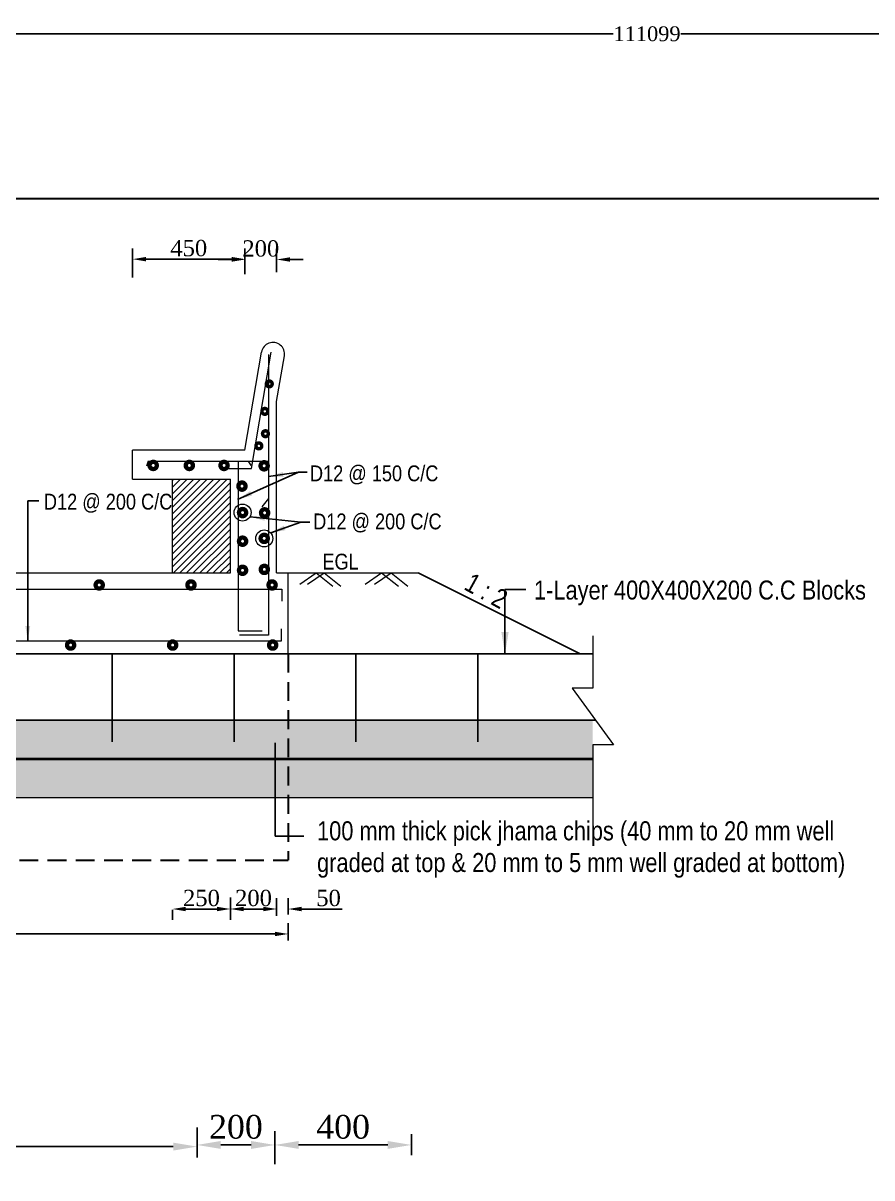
# Model space of a CAD drawing. Header units: metres. Extents: x -1354 to 3686, y -9962 to -7697.
# Drawn here: x 1317.83 to 1346.48, y -8946.85 to -8907.86 of the extents above; entities that cross this region are included whole.
import ezdxf

# ---------------------------------------------------------------- set-up
doc = ezdxf.new("R2010")
doc.units = ezdxf.units.M
doc.linetypes.add('DASHEDX2', pattern=[38.1, 25.4, -12.7])
doc.layers.add('Blocks', color=11, linetype='Continuous', lineweight=9)
doc.layers.add('Layer1', color=7, linetype='Continuous', lineweight=13)
doc.styles.get("Standard").update_dxf_attribs({"font": 'times.ttf'})
doc.styles.add('TIMES', font='ARIALN.TTF')
doc.dimstyles.get("Standard").update_dxf_attribs({"dimtxt": 0.5, "dimasz": 0.4075, "dimexe": 0.364, "dimexo": 0.219, "dimgap": 0.09, "dimtad": 0, "dimdec": 0, "dimlfac": 1000, "dimzin": 0, "dimdsep": 46, "dimtxsty": 'Standard', "dimcen": 0.09, "dimadec": 0, "dimazin": 0, "dimtfac": 1, "dimtdec": 0, "dimtofl": 0, "dimtmove": 0, "dimatfit": 3, "dimfxl": 1, "dimtolj": 1, "dimtzin": 0, "dimarcsym": 0})
pattern_1 = [(50, (-1602.6799, -8906.843), (1.2752927, -0.1115736), [0.13335, -1.46685]), (355, (-1602.6799, -8906.843), (-0.2466998, 1.3373965), [0.10668, -1.17348]), (100.451, (-1602.5737, -8906.8523), (1.0285975, 1.2258168), [0.11333, -1.24663]), (46.1842, (-1602.68, -8906.4874), (1.8975533, -0.2942963), [0.200025, -2.200275]), (96.6356, (-1602.5218, -8906.512), (1.6618296, 1.7319789), [0.169995, -1.869945]), (351.184, (-1602.68, -8906.4874), (1.6618322, 1.7319758), [0.16002, -1.76022]), (21, (-1602.5021, -8906.5763), (1.06130416, -0.71585863), [0.13335, -1.46685]), (326, (-1602.5021, -8906.5763), (0.4326142, 1.28931576), [0.10668, -1.17348]), (71.4514, (-1602.4137, -8906.636), (1.49391544, 0.57346), [0.11333, -1.24663]), (37.5, (-1602.67993, -8906.84303), (0.02162022, 0.59188527), [0, -1.159256, 0, -1.19126, 0, -1.177925]), (7.5, (-1602.6799, -8906.843), (0.46773764, 0.70126402), [0, -0.679196, 0, -1.132586, 0, -0.448945]), (327.5, (-1603.0764, -8906.84303), (0.94913417, -0.04010121), [0, -0.4445, 0, -1.38684, 0, -1.84023]), (317.5, (-1603.2542, -8906.843), (1.03690427, 0.17798544), [0, -0.57785, 0, -0.921004, 0, -1.30683])]
pattern_2 = [(37.5, (-1602.67993, -8906.84303), (-0.01280025, 0.39153059), [0, -0.308864, 0, -0.34544, 0, -0.3302]), (7.5, (-1602.67993, -8906.84303), (0.35961863, 0.57346008), [0, -0.166624, 0, -0.278384, 0, -0.10668]), (327.5, (-1602.92986, -8906.84303), (0.632793896, 0.001149748), [0, -0.1016, 0, -0.36576, 0, -0.47752]), (317.5, (-1602.92986, -8906.84303), (0.61084516, 0.17834346), [0, -0.0508, 0, -0.239776, 0, -0.27432])]
pattern_3 = [(45, (2893.45023, -5089.02784), (-0.1122532015, 0.1122532015), [])]

# ---------------------------------------------------------------- blocks, each defined once
blk = doc.blocks.new('*D399')
at = {"layer": 'Defpoints', "color": 0, "lineweight": -3}
for p in [(1323.698, -8945.056), (1326.326, -8945.056), (1326.326, -8945.736)]:
    blk.add_point(p, dxfattribs=at)
at = {"layer": 'Layer1', "color": 0, "lineweight": -2}
for p, q in [((1323.698, -8945.275), (1323.698, -8946.1)), ((1326.326, -8945.275), (1326.326, -8946.1))]:
    blk.add_line(p, q, dxfattribs=at)
at = {"layer": 'Layer1', "color": 7, "lineweight": -2}
blk.add_line((1324.498, -8945.736), (1325.526, -8945.736), dxfattribs=at)
at = {"layer": 'Layer1', "color": 7, "lineweight": -3}
for points in [[(1324.498, -8945.603), (1324.498, -8945.869), (1323.698, -8945.736)], [(1325.526, -8945.603), (1325.526, -8945.869), (1326.326, -8945.736)]]:
    blk.add_solid(points, dxfattribs=at)
at = {"layer": 'Layer1', "color": 0, "lineweight": 30, "insert": (1325.012, -8945.129), "char_height": 0.8, "attachment_point": 5}
blk.add_mtext('\\A1;200', dxfattribs=at)
blk = doc.blocks.new('*D400')
at = {"layer": 'Defpoints', "color": 0, "lineweight": -3}
for p in [(1330.936, -8945.736), (1330.936, -8946.302), (1326.326, -8946.607)]:
    blk.add_point(p, dxfattribs=at)
at = {"layer": 'Layer1', "color": 0, "lineweight": -2}
for p, q in [((1326.326, -8946.388), (1326.326, -8945.372)), ((1330.936, -8946.083), (1330.936, -8945.372))]:
    blk.add_line(p, q, dxfattribs=at)
at = {"layer": 'Layer1', "color": 7, "lineweight": -2}
blk.add_line((1327.126, -8945.736), (1330.136, -8945.736), dxfattribs=at)
at = {"layer": 'Layer1', "color": 7, "lineweight": -3}
for points in [[(1327.126, -8945.603), (1327.126, -8945.869), (1326.326, -8945.736)], [(1330.136, -8945.603), (1330.136, -8945.869), (1330.936, -8945.736)]]:
    blk.add_solid(points, dxfattribs=at)
at = {"layer": 'Layer1', "color": 0, "lineweight": 30, "insert": (1328.631, -8945.129), "char_height": 0.8, "attachment_point": 5}
blk.add_mtext('\\A1;400', dxfattribs=at)
blk = doc.blocks.new('*D174')
at = {"layer": 'Defpoints', "color": 0, "lineweight": -3}
for p in [(1326.386, -8915.844), (1325.317, -8916.243), (1326.386, -8916.489)]:
    blk.add_point(p, dxfattribs=at)
at = {"layer": 'Layer1', "color": 0, "lineweight": -2}
for p, q in [((1325.317, -8916.024), (1325.317, -8915.48)), ((1326.386, -8916.27), (1326.386, -8915.48))]:
    blk.add_line(p, q, dxfattribs=at)
at = {"layer": 'Layer1', "color": 7, "lineweight": -2}
for p, q in [((1324.867, -8915.844), (1324.417, -8915.844)), ((1326.836, -8915.844), (1327.286, -8915.844))]:
    blk.add_line(p, q, dxfattribs=at)
at = {"layer": 'Layer1', "color": 7, "lineweight": -3}
for points in [[(1324.867, -8915.769), (1324.867, -8915.919), (1325.317, -8915.844)], [(1326.836, -8915.769), (1326.836, -8915.919), (1326.386, -8915.844)]]:
    blk.add_solid(points, dxfattribs=at)
at = {"layer": 'Layer1', "color": 0, "lineweight": 13, "insert": (1325.852, -8915.474), "char_height": 0.55, "attachment_point": 5}
blk.add_mtext('\\A1;200', dxfattribs=at)
blk = doc.blocks.new('*D175')
at = {"layer": 'Defpoints', "color": 0, "lineweight": -3}
for p in [(1325.317, -8915.832), (1321.521, -8916.67), (1325.317, -8916.554)]:
    blk.add_point(p, dxfattribs=at)
at = {"layer": 'Layer1', "color": 0, "lineweight": -2}
for p, q in [((1321.521, -8916.451), (1321.521, -8915.468)), ((1325.317, -8916.335), (1325.317, -8915.468))]:
    blk.add_line(p, q, dxfattribs=at)
at = {"layer": 'Layer1', "color": 7, "lineweight": -2}
blk.add_line((1321.971, -8915.832), (1324.867, -8915.832), dxfattribs=at)
at = {"layer": 'Layer1', "color": 7, "lineweight": -3}
for points in [[(1321.971, -8915.757), (1321.971, -8915.907), (1321.521, -8915.832)], [(1324.867, -8915.757), (1324.867, -8915.907), (1325.317, -8915.832)]]:
    blk.add_solid(points, dxfattribs=at)
at = {"layer": 'Layer1', "color": 0, "lineweight": 13, "insert": (1323.419, -8915.462), "char_height": 0.55, "attachment_point": 5}
blk.add_mtext('\\A1;450', dxfattribs=at)
blk = doc.blocks.new('*D176')
at = {"layer": 'Defpoints', "color": 0, "lineweight": -3}
for p in [(1326.777, -8937.771), (1326.386, -8938.177), (1326.777, -8938.171)]:
    blk.add_point(p, dxfattribs=at)
at = {"layer": 'Layer1', "color": 0, "lineweight": -2}
for p, q in [((1326.386, -8937.958), (1326.386, -8937.407)), ((1326.777, -8937.952), (1326.777, -8937.407))]:
    blk.add_line(p, q, dxfattribs=at)
at = {"layer": 'Layer1', "color": 7, "lineweight": -2}
for p, q in [((1325.936, -8937.771), (1325.486, -8937.771)), ((1327.227, -8937.771), (1328.601, -8937.771))]:
    blk.add_line(p, q, dxfattribs=at)
at = {"layer": 'Layer1', "color": 7, "lineweight": -3}
for points in [[(1325.936, -8937.696), (1325.936, -8937.846), (1326.386, -8937.771)], [(1327.227, -8937.696), (1327.227, -8937.846), (1326.777, -8937.771)]]:
    blk.add_solid(points, dxfattribs=at)
at = {"layer": 'Layer1', "color": 0, "lineweight": 13, "insert": (1328.139, -8937.402), "char_height": 0.55, "attachment_point": 5}
blk.add_mtext('\\A1;50', dxfattribs=at)
blk = doc.blocks.new('*D177')
at = {"layer": 'Defpoints', "color": 0, "lineweight": -3}
for p in [(1326.386, -8937.771), (1324.824, -8938.171), (1326.386, -8938.216)]:
    blk.add_point(p, dxfattribs=at)
at = {"layer": 'Layer1', "color": 0, "lineweight": -2}
for p, q in [((1324.824, -8937.952), (1324.824, -8937.407)), ((1326.386, -8937.997), (1326.386, -8937.407))]:
    blk.add_line(p, q, dxfattribs=at)
at = {"layer": 'Layer1', "color": 7, "lineweight": -2}
blk.add_line((1325.274, -8937.771), (1325.936, -8937.771), dxfattribs=at)
at = {"layer": 'Layer1', "color": 7, "lineweight": -3}
for points in [[(1325.274, -8937.696), (1325.274, -8937.846), (1324.824, -8937.771)], [(1325.936, -8937.696), (1325.936, -8937.846), (1326.386, -8937.771)]]:
    blk.add_solid(points, dxfattribs=at)
at = {"layer": 'Layer1', "color": 0, "lineweight": 13, "insert": (1325.605, -8937.402), "char_height": 0.55, "attachment_point": 5}
blk.add_mtext('\\A1;200', dxfattribs=at)
blk = doc.blocks.new('*D178')
at = {"layer": 'Defpoints', "color": 0, "lineweight": -3}
for p in [(1324.824, -8937.164), (1322.87, -8937.585), (1324.824, -8937.771)]:
    blk.add_point(p, dxfattribs=at)
at = {"layer": 'Layer1', "color": 0, "lineweight": -2}
for p, q in [((1324.824, -8937.383), (1324.824, -8938.135)), ((1322.87, -8937.804), (1322.87, -8938.135))]:
    blk.add_line(p, q, dxfattribs=at)
at = {"layer": 'Layer1', "color": 7, "lineweight": -2}
blk.add_line((1323.32, -8937.771), (1324.374, -8937.771), dxfattribs=at)
at = {"layer": 'Layer1', "color": 7, "lineweight": -3}
for points in [[(1323.32, -8937.696), (1323.32, -8937.846), (1322.87, -8937.771)], [(1324.374, -8937.696), (1324.374, -8937.846), (1324.824, -8937.771)]]:
    blk.add_solid(points, dxfattribs=at)
at = {"layer": 'Layer1', "color": 0, "lineweight": 13, "insert": (1323.847, -8937.402), "char_height": 0.55, "attachment_point": 5}
blk.add_mtext('\\A1;250', dxfattribs=at)
blk = doc.blocks.new('*D190')
at = {"color": 0, "lineweight": -2, "ltscale": 0.5}
for p, q in [((1283.341, -8908.376), (1283.341, -8907.862)), ((1394.44, -8908.376), (1394.44, -8907.862)), ((1283.749, -8908.226), (1337.752, -8908.226)), ((1394.033, -8908.226), (1340.029, -8908.226))]:
    blk.add_line(p, q, dxfattribs=at)
at = {"color": 0, "linetype": 'Continuous', "lineweight": -3, "ltscale": 0.5}
for points in [[(1283.749, -8908.158), (1283.749, -8908.294), (1283.341, -8908.226)], [(1394.033, -8908.158), (1394.033, -8908.294), (1394.44, -8908.226)]]:
    blk.add_solid(points, dxfattribs=at)
at = {"layer": 'Defpoints', "color": 0, "linetype": 'Continuous', "lineweight": -3, "ltscale": 0.5}
for p in [(1394.44, -8908.226), (1283.341, -8913.782), (1394.44, -8913.782)]:
    blk.add_point(p, dxfattribs=at)
at = {"color": 0, "linetype": 'Continuous', "lineweight": -3, "ltscale": 0.5, "insert": (1338.891, -8908.226), "char_height": 0.5, "attachment_point": 5}
blk.add_mtext('\\A1;111099', dxfattribs=at)
blk = doc.blocks.new('*D273')
at = {"layer": 'Defpoints', "color": 0, "lineweight": -3}
for p in [(1300.046, -8944.596), (1323.698, -8944.924), (1323.698, -8945.792)]:
    blk.add_point(p, dxfattribs=at)
at = {"layer": 'Layer1', "color": 0, "lineweight": -2}
for p, q in [((1300.046, -8944.815), (1300.046, -8946.156)), ((1323.698, -8945.143), (1323.698, -8946.156))]:
    blk.add_line(p, q, dxfattribs=at)
at = {"layer": 'Layer1', "color": 7, "lineweight": -2}
blk.add_line((1300.846, -8945.792), (1322.898, -8945.792), dxfattribs=at)
at = {"layer": 'Layer1', "color": 7, "lineweight": -3}
for points in [[(1300.846, -8945.659), (1300.846, -8945.926), (1300.046, -8945.792)], [(1322.898, -8945.659), (1322.898, -8945.926), (1323.698, -8945.792)]]:
    blk.add_solid(points, dxfattribs=at)
at = {"layer": 'Layer1', "color": 0, "lineweight": 30, "insert": (1311.872, -8945.185), "char_height": 0.8, "attachment_point": 5}
blk.add_mtext('\\A1;5000', dxfattribs=at)
blk = doc.blocks.new('*D274')
at = {"layer": 'Defpoints', "color": 0, "lineweight": -3}
for p in [(1323.698, -8945.056), (1326.326, -8945.056), (1326.326, -8945.736)]:
    blk.add_point(p, dxfattribs=at)
at = {"layer": 'Layer1', "color": 0, "lineweight": -2}
for p, q in [((1323.698, -8945.275), (1323.698, -8946.1)), ((1326.326, -8945.275), (1326.326, -8946.1))]:
    blk.add_line(p, q, dxfattribs=at)
at = {"layer": 'Layer1', "color": 7, "lineweight": -2}
blk.add_line((1324.498, -8945.736), (1325.526, -8945.736), dxfattribs=at)
at = {"layer": 'Layer1', "color": 7, "lineweight": -3}
for points in [[(1324.498, -8945.603), (1324.498, -8945.869), (1323.698, -8945.736)], [(1325.526, -8945.603), (1325.526, -8945.869), (1326.326, -8945.736)]]:
    blk.add_solid(points, dxfattribs=at)
at = {"layer": 'Layer1', "color": 0, "lineweight": 30, "insert": (1325.012, -8945.129), "char_height": 0.8, "attachment_point": 5}
blk.add_mtext('\\A1;200', dxfattribs=at)
blk = doc.blocks.new('*D275')
at = {"layer": 'Defpoints', "color": 0, "lineweight": -3}
for p in [(1330.936, -8945.736), (1330.936, -8946.302), (1326.326, -8946.607)]:
    blk.add_point(p, dxfattribs=at)
at = {"layer": 'Layer1', "color": 0, "lineweight": -2}
for p, q in [((1326.326, -8946.388), (1326.326, -8945.372)), ((1330.936, -8946.083), (1330.936, -8945.372))]:
    blk.add_line(p, q, dxfattribs=at)
at = {"layer": 'Layer1', "color": 7, "lineweight": -2}
blk.add_line((1327.126, -8945.736), (1330.136, -8945.736), dxfattribs=at)
at = {"layer": 'Layer1', "color": 7, "lineweight": -3}
for points in [[(1327.126, -8945.603), (1327.126, -8945.869), (1326.326, -8945.736)], [(1330.136, -8945.603), (1330.136, -8945.869), (1330.936, -8945.736)]]:
    blk.add_solid(points, dxfattribs=at)
at = {"layer": 'Layer1', "color": 0, "lineweight": 30, "insert": (1328.631, -8945.129), "char_height": 0.8, "attachment_point": 5}
blk.add_mtext('\\A1;400', dxfattribs=at)
blk = doc.blocks.new('*D298')
at = {"layer": 'Defpoints', "color": 0, "lineweight": -3}
for p in [(1326.777, -8938.613), (1298.652, -8939.012), (1326.777, -8939.057)]:
    blk.add_point(p, dxfattribs=at)
at = {"layer": 'Layer1', "color": 0, "lineweight": -2}
for p, q in [((1298.652, -8938.793), (1298.652, -8938.249)), ((1326.777, -8938.838), (1326.777, -8938.249))]:
    blk.add_line(p, q, dxfattribs=at)
at = {"layer": 'Layer1', "color": 7, "lineweight": -2}
blk.add_line((1299.102, -8938.613), (1326.327, -8938.613), dxfattribs=at)
at = {"layer": 'Layer1', "color": 7, "lineweight": -3}
for points in [[(1299.102, -8938.538), (1299.102, -8938.688), (1298.652, -8938.613)], [(1326.327, -8938.538), (1326.327, -8938.688), (1326.777, -8938.613)]]:
    blk.add_solid(points, dxfattribs=at)
at = {"layer": 'Layer1', "color": 0, "lineweight": 13, "insert": (1312.714, -8938.243), "char_height": 0.55, "attachment_point": 5}
blk.add_mtext('\\A1;6800', dxfattribs=at)
blk = doc.blocks.new('*D301')
at = {"layer": 'Defpoints', "color": 0, "lineweight": -3}
for p in [(1326.386, -8915.844), (1325.317, -8916.243), (1326.386, -8916.489)]:
    blk.add_point(p, dxfattribs=at)
at = {"layer": 'Layer1', "color": 0, "lineweight": -2}
for p, q in [((1325.317, -8916.024), (1325.317, -8915.48)), ((1326.386, -8916.27), (1326.386, -8915.48))]:
    blk.add_line(p, q, dxfattribs=at)
at = {"layer": 'Layer1', "color": 7, "lineweight": -2}
for p, q in [((1324.867, -8915.844), (1324.417, -8915.844)), ((1326.836, -8915.844), (1327.286, -8915.844))]:
    blk.add_line(p, q, dxfattribs=at)
at = {"layer": 'Layer1', "color": 7, "lineweight": -3}
for points in [[(1324.867, -8915.769), (1324.867, -8915.919), (1325.317, -8915.844)], [(1326.836, -8915.769), (1326.836, -8915.919), (1326.386, -8915.844)]]:
    blk.add_solid(points, dxfattribs=at)
at = {"layer": 'Layer1', "color": 0, "lineweight": 13, "insert": (1325.852, -8915.474), "char_height": 0.55, "attachment_point": 5}
blk.add_mtext('\\A1;200', dxfattribs=at)
blk = doc.blocks.new('*D302')
at = {"layer": 'Defpoints', "color": 0, "lineweight": -3}
for p in [(1325.317, -8915.832), (1321.521, -8916.67), (1325.317, -8916.554)]:
    blk.add_point(p, dxfattribs=at)
at = {"layer": 'Layer1', "color": 0, "lineweight": -2}
for p, q in [((1321.521, -8916.451), (1321.521, -8915.468)), ((1325.317, -8916.335), (1325.317, -8915.468))]:
    blk.add_line(p, q, dxfattribs=at)
at = {"layer": 'Layer1', "color": 7, "lineweight": -2}
blk.add_line((1321.971, -8915.832), (1324.867, -8915.832), dxfattribs=at)
at = {"layer": 'Layer1', "color": 7, "lineweight": -3}
for points in [[(1321.971, -8915.757), (1321.971, -8915.907), (1321.521, -8915.832)], [(1324.867, -8915.757), (1324.867, -8915.907), (1325.317, -8915.832)]]:
    blk.add_solid(points, dxfattribs=at)
at = {"layer": 'Layer1', "color": 0, "lineweight": 13, "insert": (1323.419, -8915.462), "char_height": 0.55, "attachment_point": 5}
blk.add_mtext('\\A1;450', dxfattribs=at)
blk = doc.blocks.new('*D303')
at = {"layer": 'Defpoints', "color": 0, "lineweight": -3}
for p in [(1326.777, -8937.771), (1326.386, -8938.177), (1326.777, -8938.171)]:
    blk.add_point(p, dxfattribs=at)
at = {"layer": 'Layer1', "color": 0, "lineweight": -2}
for p, q in [((1326.386, -8937.958), (1326.386, -8937.407)), ((1326.777, -8937.952), (1326.777, -8937.407))]:
    blk.add_line(p, q, dxfattribs=at)
at = {"layer": 'Layer1', "color": 7, "lineweight": -2}
for p, q in [((1325.936, -8937.771), (1325.486, -8937.771)), ((1327.227, -8937.771), (1328.601, -8937.771))]:
    blk.add_line(p, q, dxfattribs=at)
at = {"layer": 'Layer1', "color": 7, "lineweight": -3}
for points in [[(1325.936, -8937.696), (1325.936, -8937.846), (1326.386, -8937.771)], [(1327.227, -8937.696), (1327.227, -8937.846), (1326.777, -8937.771)]]:
    blk.add_solid(points, dxfattribs=at)
at = {"layer": 'Layer1', "color": 0, "lineweight": 13, "insert": (1328.139, -8937.402), "char_height": 0.55, "attachment_point": 5}
blk.add_mtext('\\A1;50', dxfattribs=at)
blk = doc.blocks.new('*D304')
at = {"layer": 'Defpoints', "color": 0, "lineweight": -3}
for p in [(1326.386, -8937.771), (1324.824, -8938.171), (1326.386, -8938.216)]:
    blk.add_point(p, dxfattribs=at)
at = {"layer": 'Layer1', "color": 0, "lineweight": -2}
for p, q in [((1324.824, -8937.952), (1324.824, -8937.407)), ((1326.386, -8937.997), (1326.386, -8937.407))]:
    blk.add_line(p, q, dxfattribs=at)
at = {"layer": 'Layer1', "color": 7, "lineweight": -2}
blk.add_line((1325.274, -8937.771), (1325.936, -8937.771), dxfattribs=at)
at = {"layer": 'Layer1', "color": 7, "lineweight": -3}
for points in [[(1325.274, -8937.696), (1325.274, -8937.846), (1324.824, -8937.771)], [(1325.936, -8937.696), (1325.936, -8937.846), (1326.386, -8937.771)]]:
    blk.add_solid(points, dxfattribs=at)
at = {"layer": 'Layer1', "color": 0, "lineweight": 13, "insert": (1325.605, -8937.402), "char_height": 0.55, "attachment_point": 5}
blk.add_mtext('\\A1;200', dxfattribs=at)
blk = doc.blocks.new('*D305')
at = {"layer": 'Defpoints', "color": 0, "lineweight": -3}
for p in [(1324.824, -8937.164), (1322.87, -8937.585), (1324.824, -8937.771)]:
    blk.add_point(p, dxfattribs=at)
at = {"layer": 'Layer1', "color": 0, "lineweight": -2}
for p, q in [((1324.824, -8937.383), (1324.824, -8938.135)), ((1322.87, -8937.804), (1322.87, -8938.135))]:
    blk.add_line(p, q, dxfattribs=at)
at = {"layer": 'Layer1', "color": 7, "lineweight": -2}
blk.add_line((1323.32, -8937.771), (1324.374, -8937.771), dxfattribs=at)
at = {"layer": 'Layer1', "color": 7, "lineweight": -3}
for points in [[(1323.32, -8937.696), (1323.32, -8937.846), (1322.87, -8937.771)], [(1324.374, -8937.696), (1324.374, -8937.846), (1324.824, -8937.771)]]:
    blk.add_solid(points, dxfattribs=at)
at = {"layer": 'Layer1', "color": 0, "lineweight": 13, "insert": (1323.847, -8937.402), "char_height": 0.55, "attachment_point": 5}
blk.add_mtext('\\A1;250', dxfattribs=at)
blk = doc.blocks.new('*D317')
at = {"color": 0, "lineweight": -2, "ltscale": 0.5}
for p, q in [((1283.341, -8908.376), (1283.341, -8907.862)), ((1394.44, -8908.376), (1394.44, -8907.862)), ((1283.749, -8908.226), (1337.752, -8908.226)), ((1394.033, -8908.226), (1340.029, -8908.226))]:
    blk.add_line(p, q, dxfattribs=at)
at = {"color": 0, "linetype": 'Continuous', "lineweight": -3, "ltscale": 0.5}
for points in [[(1283.749, -8908.158), (1283.749, -8908.294), (1283.341, -8908.226)], [(1394.033, -8908.158), (1394.033, -8908.294), (1394.44, -8908.226)]]:
    blk.add_solid(points, dxfattribs=at)
at = {"layer": 'Defpoints', "color": 0, "linetype": 'Continuous', "lineweight": -3, "ltscale": 0.5}
for p in [(1394.44, -8908.226), (1283.341, -8913.782), (1394.44, -8913.782)]:
    blk.add_point(p, dxfattribs=at)
at = {"color": 0, "linetype": 'Continuous', "lineweight": -3, "ltscale": 0.5, "insert": (1338.891, -8908.226), "char_height": 0.5, "attachment_point": 5}
blk.add_mtext('\\A1;111099', dxfattribs=at)

msp = doc.modelspace()

# ---------------------------------------------------------------- hatches: boundary and pattern name
at = {"layer": 'Blocks', "lineweight": 9, "ltscale": 0.05}
h = msp.add_hatch(dxfattribs=at)
h.set_pattern_fill('AR-CONC', color=0, scale=0.007, style=0)
h.set_pattern_definition(pattern_1)
h.paths.add_polyline_path([(1337.058721, -8931.402628), (1288.814625, -8931.402628), (1288.814625, -8932.707628), (1337.058721, -8932.707628)])
h = msp.add_hatch(dxfattribs=at)
h.set_pattern_fill('AR-CONC', color=0, scale=0.007, style=0)
h.set_pattern_definition(pattern_1)
h.paths.add_polyline_path([(1337.058721, -8931.402628), (1288.814625, -8931.402628), (1288.814625, -8932.707628), (1337.058721, -8932.707628)])
h = msp.add_hatch(dxfattribs=at)
h.set_pattern_fill('AR-SAND', color=0, scale=0.008, style=0)
h.set_pattern_definition(pattern_2)
h.paths.add_polyline_path([(1337.058721, -8932.707628), (1301.283197, -8932.707628), (1301.283197, -8934.012628), (1337.058721, -8934.012628)])
h = msp.add_hatch(dxfattribs=at)
h.set_pattern_fill('AR-SAND', color=0, scale=0.008, style=0)
h.set_pattern_definition(pattern_2)
h.paths.add_polyline_path([(1337.058721, -8932.707628), (1301.283197, -8932.707628), (1301.283197, -8934.012628), (1337.058721, -8934.012628)])
at = {"layer": 'Layer1', "lineweight": 5}
h = msp.add_hatch(dxfattribs=at)
h.set_pattern_fill('LINE', scale=0.05, angle=45, style=0)
h.set_pattern_definition(pattern_3)
h.paths.add_polyline_path([(1322.870461, -8926.420683), (1324.823586, -8926.420683), (1324.823586, -8923.257377), (1322.870461, -8923.257377)])
h = msp.add_hatch(dxfattribs=at)
h.set_pattern_fill('LINE', scale=0.05, angle=45, style=0)
h.set_pattern_definition(pattern_3)
h.paths.add_polyline_path([(1322.870461, -8926.420683), (1324.823586, -8926.420683), (1324.823586, -8923.257377), (1322.870461, -8923.257377)])

# ---------------------------------------------------------------- linework, layer by layer
at = {"color": 0, "linetype": 'Continuous', "lineweight": -3, "ltscale": 0.5}
for p, q in [((1336.628537, -8929.155058), (1331.159787, -8926.420683)), ((1288.814625, -8929.155058), (1337.058721, -8929.155058)), ((1288.814625, -8929.155058), (1337.058721, -8929.155058)), ((1320.83417, -8929.155058), (1320.83417, -8932.128081)), ((1320.83417, -8929.155058), (1320.83417, -8932.128081)), ((1324.949338, -8929.155058), (1324.949338, -8932.128081)), ((1324.949338, -8929.155058), (1324.949338, -8932.128081)), ((1329.064506, -8929.155058), (1329.064506, -8932.128081)), ((1329.064506, -8929.155058), (1329.064506, -8932.128081)), ((1333.179673, -8929.155058), (1333.179673, -8932.128081)), ((1333.179673, -8929.155058), (1333.179673, -8932.128081)), ((1288.814625, -8931.392329), (1337.150784, -8931.392329)), ((1288.814625, -8931.392329), (1337.150784, -8931.392329))]:
    msp.add_line(p, q, dxfattribs=at)
at = {"layer": 'Blocks', "color": 0, "linetype": 'ByBlock', "lineweight": 13, "ltscale": 0.5}
for p, q in [((1326.115925, -8919.054667), (1326.115925, -8928.522482)), ((1326.115925, -8919.054667), (1326.115925, -8928.522482)), ((1321.521382, -8923.257377), (1321.521382, -8922.285354)), ((1321.521382, -8923.257377), (1321.521382, -8922.285354)), ((1322.044853, -8922.650984), (1321.995157, -8922.821509)), ((1322.044853, -8922.650984), (1321.995157, -8922.821509)), ((1322.044853, -8922.650984), (1326.115925, -8922.650984)), ((1322.044853, -8922.650984), (1326.115925, -8922.650984)), ((1325.08688, -8922.650984), (1325.08688, -8928.379076)), ((1325.08688, -8922.650984), (1325.08688, -8928.379076)), ((1325.425732, -8922.650984), (1325.516052, -8922.801105)), ((1325.425732, -8922.650984), (1325.516052, -8922.801105)), ((1324.525121, -8922.90376), (1325.537067, -8922.90376)), ((1324.525121, -8922.90376), (1325.537067, -8922.90376)), ((1321.521382, -8923.257377), (1324.823586, -8923.257377)), ((1321.521382, -8923.257377), (1324.823586, -8923.257377)), ((1326.115925, -8923.911824), (1325.889615, -8924.198356)), ((1326.115925, -8923.911824), (1325.889615, -8924.198356)), ((1326.776711, -8926.420683), (1331.159787, -8926.420683)), ((1326.776711, -8926.420683), (1331.159787, -8926.420683)), ((1326.558723, -8926.975712), (1326.558723, -8927.381047)), ((1326.558723, -8926.975712), (1326.558723, -8927.381047)), ((1325.08688, -8928.379076), (1325.900319, -8928.379076)), ((1325.08688, -8928.379076), (1325.900319, -8928.379076)), ((1326.115925, -8928.522482), (1325.128523, -8928.522482)), ((1326.115925, -8928.522482), (1325.128523, -8928.522482)), ((1326.551383, -8928.71918), (1326.551383, -8928.312291)), ((1326.551383, -8928.71918), (1326.551383, -8928.312291))]:
    msp.add_line(p, q, dxfattribs=at)
at = {"layer": 'Blocks', "color": 0, "lineweight": 40, "ltscale": 0.05}
msp.add_line((1337.058721, -8932.707628), (1288.814625, -8932.707628), dxfattribs=at)
msp.add_line((1337.058721, -8932.707628), (1288.814625, -8932.707628), dxfattribs=at)
at = {"layer": 'Blocks', "color": 0, "lineweight": 13, "ltscale": 0.05}
msp.add_line((1337.058721, -8934.012628), (1288.814625, -8934.012628), dxfattribs=at)
msp.add_line((1337.058721, -8934.012628), (1288.814625, -8934.012628), dxfattribs=at)
at = {"layer": 'Blocks', "color": 0, "linetype": 'ByBlock', "lineweight": 13, "ltscale": 0.5}
for points in [[(1327.166242, -8926.806908), (1327.721821, -8926.420683), (1328.288563, -8926.873499)], [(1327.166242, -8926.806908), (1327.721821, -8926.420683), (1328.288563, -8926.873499)], [(1327.431747, -8926.806908), (1327.987327, -8926.420683), (1328.554069, -8926.873499)], [(1327.431747, -8926.806908), (1327.987327, -8926.420683), (1328.554069, -8926.873499)], [(1329.374084, -8926.806908), (1329.929663, -8926.420683), (1330.496405, -8926.873499)], [(1329.374084, -8926.806908), (1329.929663, -8926.420683), (1330.496405, -8926.873499)], [(1329.695504, -8926.806908), (1330.251083, -8926.420683), (1330.817825, -8926.873499)], [(1329.695504, -8926.806908), (1330.251083, -8926.420683), (1330.817825, -8926.873499)]]:
    msp.add_lwpolyline(points, dxfattribs=at)
at = {"layer": 'Blocks', "color": 0, "lineweight": 13, "ltscale": 0.05}
msp.add_lwpolyline([(1337.058721, -8928.544538), (1337.058721, -8930.314711), (1336.366177, -8930.314711), (1337.759653, -8932.228578), (1337.058721, -8932.228578), (1337.058721, -8935.012799)], dxfattribs=at)
msp.add_lwpolyline([(1337.058721, -8928.544538), (1337.058721, -8930.314711), (1336.366177, -8930.314711), (1337.759653, -8932.228578), (1337.058721, -8932.228578), (1337.058721, -8935.012799)], dxfattribs=at)
at = {"layer": 'Blocks', "color": 0, "linetype": 'ByBlock', "lineweight": 13, "ltscale": 0.5}
for centre in [(1325.235954, -8924.387521), (1325.235954, -8924.387521), (1325.966158, -8925.258717), (1325.966158, -8925.258717)]:
    msp.add_circle(centre, 0.287312, dxfattribs=at)
at = {"layer": 'Layer1', "color": 7, "lineweight": 13}
for p, q in [((1325.316965, -8922.285354), (1325.8756, -8918.967471)), ((1325.316965, -8922.285354), (1325.8756, -8918.967471)), ((1325.537067, -8922.90376), (1326.199824, -8918.967471)), ((1325.537067, -8922.90376), (1326.199824, -8918.967471)), ((1326.386086, -8920.640919), (1326.646006, -8919.097185)), ((1326.386086, -8920.640919), (1326.646006, -8919.097185)), ((1326.386086, -8926.420683), (1326.386086, -8920.640919)), ((1326.386086, -8926.420683), (1326.386086, -8920.640919)), ((1325.316965, -8922.285354), (1321.521382, -8922.285354)), ((1325.316965, -8922.285354), (1321.521382, -8922.285354)), ((1325.316965, -8922.285354), (1321.80372, -8922.285354)), ((1325.316965, -8922.285354), (1321.80372, -8922.285354)), ((1322.870461, -8926.420683), (1322.870461, -8923.257377)), ((1322.870461, -8926.420683), (1322.870461, -8923.257377)), ((1324.823586, -8926.420683), (1324.823586, -8923.257377)), ((1324.823586, -8926.420683), (1324.823586, -8923.257377)), ((1300.604836, -8926.420683), (1324.823586, -8926.420683)), ((1300.604836, -8926.420683), (1324.823586, -8926.420683)), ((1326.386086, -8926.420683), (1326.776711, -8926.420683)), ((1326.386086, -8926.420683), (1326.776711, -8926.420683)), ((1326.776711, -8929.155058), (1326.776711, -8926.420683)), ((1326.776711, -8929.155058), (1326.776711, -8926.420683)), ((1298.841428, -8926.975712), (1326.558723, -8926.975712)), ((1298.841428, -8926.975712), (1326.558723, -8926.975712)), ((1298.833986, -8928.71918), (1326.551383, -8928.71918)), ((1298.833986, -8928.71918), (1326.551383, -8928.71918)), ((1298.651711, -8929.155058), (1326.776711, -8929.155058)), ((1298.651711, -8929.155058), (1326.776711, -8929.155058))]:
    msp.add_line(p, q, dxfattribs=at)
at = {"layer": 'Layer1', "color": 7, "linetype": 'DASHEDX2', "lineweight": 30, "ltscale": 0.025}
for p in [(1326.776711, -8929.155058), (1326.776711, -8929.155058), (1298.651711, -8936.123236), (1298.651711, -8936.123236)]:
    msp.add_line(p, (1326.776711, -8936.123236), dxfattribs=at)
at = {"layer": 'Layer1', "color": 7, "lineweight": 30}
msp.add_lwpolyline([(1370.797996, -8991.143948), (1283.341058, -8991.143948), (1283.341058, -8913.782203), (1394.440138, -8913.782203), (1394.440138, -8974.667138), (1394.440138, -8988.621718), (1394.440138, -8991.143948)], close=True, dxfattribs=at)
msp.add_lwpolyline([(1370.797996, -8991.143948), (1283.341058, -8991.143948), (1283.341058, -8913.782203), (1394.440138, -8913.782203), (1394.440138, -8974.667138), (1394.440138, -8988.621718), (1394.440138, -8991.143948)], close=True, dxfattribs=at)
at = {"layer": 'Layer1', "color": 7, "lineweight": 13}
for points, const_width in [([(1326.07888, -8920.042353, 1), (1326.19566, -8920.042353, 1)], 0.194634), ([(1326.07888, -8920.042353, 1), (1326.19566, -8920.042353, 1)], 0.194634), ([(1325.928262, -8920.97011, 1), (1326.045042, -8920.97011, 1)], 0.194634), ([(1325.928262, -8920.97011, 1), (1326.045042, -8920.97011, 1)], 0.194634), ([(1325.949251, -8921.723959, 1), (1326.066031, -8921.723959, 1)], 0.194634), ([(1325.949251, -8921.723959, 1), (1326.066031, -8921.723959, 1)], 0.194634), ([(1325.728233, -8922.135974, 1), (1325.845013, -8922.135974, 1)], 0.194634), ([(1325.728233, -8922.135974, 1), (1325.845013, -8922.135974, 1)], 0.194634), ([(1322.145609, -8922.795511, 1), (1322.291585, -8922.795511, 1)], 0.243292), ([(1322.145609, -8922.795511, 1), (1322.291585, -8922.795511, 1)], 0.243292), ([(1323.364876, -8922.795511, 1), (1323.510852, -8922.795511, 1)], 0.243292), ([(1323.364876, -8922.795511, 1), (1323.510852, -8922.795511, 1)], 0.243292), ([(1324.538321, -8922.795511, 1), (1324.684297, -8922.795511, 1)], 0.243292), ([(1324.538321, -8922.795511, 1), (1324.684297, -8922.795511, 1)], 0.243292), ([(1325.891437, -8922.807887, 1), (1326.037413, -8922.807887, 1)], 0.243292), ([(1325.891437, -8922.807887, 1), (1326.037413, -8922.807887, 1)], 0.243292), ([(1325.142323, -8923.493619, 1), (1325.288298, -8923.493619, 1)], 0.243292), ([(1325.142323, -8923.493619, 1), (1325.288298, -8923.493619, 1)], 0.243292), ([(1325.162966, -8924.387521, 1), (1325.308941, -8924.387521, 1)], 0.243292), ([(1325.162966, -8924.387521, 1), (1325.308941, -8924.387521, 1)], 0.243292), ([(1325.906423, -8924.396711, 1), (1326.052398, -8924.396711, 1)], 0.243292), ([(1325.906423, -8924.396711, 1), (1326.052398, -8924.396711, 1)], 0.243292), ([(1325.89317, -8925.258717, 1), (1326.039146, -8925.258717, 1)], 0.243292), ([(1325.89317, -8925.258717, 1), (1326.039146, -8925.258717, 1)], 0.243292), ([(1325.162966, -8925.353611, 1), (1325.308941, -8925.353611, 1)], 0.243292), ([(1325.162966, -8925.353611, 1), (1325.308941, -8925.353611, 1)], 0.243292), ([(1325.162966, -8926.335068, 1), (1325.308941, -8926.335068, 1)], 0.243292), ([(1325.162966, -8926.335068, 1), (1325.308941, -8926.335068, 1)], 0.243292), ([(1325.898064, -8926.305151, 1), (1326.044039, -8926.305151, 1)], 0.243292), ([(1325.898064, -8926.305151, 1), (1326.044039, -8926.305151, 1)], 0.243292), ([(1320.46928, -8926.830671, -1), (1320.323305, -8926.830671, -1)], 0.243292), ([(1320.46928, -8926.830671, -1), (1320.323305, -8926.830671, -1)], 0.243292), ([(1323.567018, -8926.830671, -1), (1323.421042, -8926.830671, -1)], 0.243292), ([(1323.567018, -8926.830671, -1), (1323.421042, -8926.830671, -1)], 0.243292), ([(1326.30531, -8926.830671, -1), (1326.159335, -8926.830671, -1)], 0.243292), ([(1326.30531, -8926.830671, -1), (1326.159335, -8926.830671, -1)], 0.243292), ([(1319.503184, -8928.85955, -1), (1319.357208, -8928.85955, -1)], 0.243292), ([(1319.503184, -8928.85955, -1), (1319.357208, -8928.85955, -1)], 0.243292), ([(1322.947572, -8928.85955, -1), (1322.801596, -8928.85955, -1)], 0.243292), ([(1322.947572, -8928.85955, -1), (1322.801596, -8928.85955, -1)], 0.243292), ([(1326.325036, -8928.85955, -1), (1326.17906, -8928.85955, -1)], 0.243292), ([(1326.325036, -8928.85955, -1), (1326.17906, -8928.85955, -1)], 0.243292)]:
    msp.add_lwpolyline(points, format="xyb", close=True, dxfattribs=dict(at, const_width=const_width))
msp.add_arc((1326.260803, -8919.032328), 0.390625, 350.4427009, 170.4427009, dxfattribs=at)
msp.add_arc((1326.260803, -8919.032328), 0.390625, 350.4427009, 170.4427009, dxfattribs=at)

# ---------------------------------------------------------------- texts
at = {"layer": 'Layer1', "color": 7, "lineweight": 13, "char_height": 0.5352435, "width": 5.87162151, "attachment_point": 1, "style": 'TIMES'}
for s, insert in [('D12 @ 150 C/C', (1327.51118, -8922.795474)), ('D12 @ 150 C/C', (1327.51118, -8922.795474)), ('D12 @ 200 C/C', (1318.528363, -8923.750742)), ('D12 @ 200 C/C', (1318.528363, -8923.750742)), ('D12 @ 200 C/C', (1327.619512, -8924.418117)), ('D12 @ 200 C/C', (1327.619512, -8924.418117)), ('EGL', (1327.931055, -8925.776171)), ('EGL', (1327.931055, -8925.776171))]:
    msp.add_mtext(s, dxfattribs=dict(at, insert=insert))
at = {"layer": 'Layer1', "color": 7, "lineweight": 30, "insert": (1332.986925, -8926.392273), "char_height": 0.65, "width": 11.06858846, "attachment_point": 1, "rotation": 331.0985612, "style": 'TIMES'}
msp.add_mtext('1 : 2', dxfattribs=at)
at = {"layer": 'Layer1', "color": 7, "lineweight": 30, "char_height": 0.6422922, "attachment_point": 1, "style": 'TIMES'}
for s, insert, width in [('1-Layer 400X400X200 C.C Blocks', (1335.076183, -8926.681236), 11.74285428), ('1-Layer 400X400X200 C.C Blocks', (1335.076183, -8926.681236), 11.74285428), ('100 mm thick pick jhama chips (40 mm to 20 mm well graded at top & 20 mm to 5 mm well graded at bottom) ', (1327.750948, -8934.809532), 19.45257056), ('100 mm thick pick jhama chips (40 mm to 20 mm well graded at top & 20 mm to 5 mm well graded at bottom) ', (1327.750948, -8934.809532), 19.45257056)]:
    msp.add_mtext(s, dxfattribs=dict(at, insert=insert, width=width))

# ---------------------------------------------------------------- dimensions: what is measured, and where the dimension line sits
at = {"color": 0, "linetype": 'Continuous', "lineweight": -3, "ltscale": 0.5}
for picture in ['*D190', '*D317']:
    dim = msp.add_linear_dim(base=(1394.440138, -8908.2263), p1=(1283.341058, -8913.782203), p2=(1394.440138, -8913.782203), dimstyle='Standard', override={"dimfxl": 0.15, "dimfxlon": 1}, dxfattribs=at)
    dim.commit()
    dim.dimension.update_dxf_attribs({"geometry": picture, "text_midpoint": (1338.890598, -8908.2263)})
at = {"layer": 'Layer1', "color": 7, "lineweight": 13}
for picture in ['*D175', '*D302']:
    dim = msp.add_linear_dim(base=(1325.316965, -8915.83219), p1=(1321.521382, -8916.670059), p2=(1325.316965, -8916.553784), text='450', dimstyle='Standard', override={"dimtxt": 0.55, "dimasz": 0.45, "dimtad": 1, "dimdec": 2, "dimrnd": 0.002, "dimpost": 'm', "dimcen": 0.05, "dimclrd": 7, "dimadec": 1, "dimtdec": 2, "dimfrac": 2}, dxfattribs=at)
    dim.commit()
    dim.dimension.update_dxf_attribs({"geometry": picture, "text_midpoint": (1323.419174, -8915.462432)})
for base, p1, p2, text, picture, middle in [((1326.386086, -8915.843915), (1325.316965, -8916.243006), (1326.386086, -8916.488967), '200', '*D174', (1325.851526, -8915.843915)), ((1326.386086, -8915.843915), (1325.316965, -8916.243006), (1326.386086, -8916.488967), '200', '*D301', (1325.851526, -8915.843915)), ((1324.823586, -8937.771446), (1322.870461, -8937.585073), (1324.823586, -8937.163548), '250', '*D178', (1323.847024, -8937.771446)), ((1324.823586, -8937.771446), (1322.870461, -8937.585073), (1324.823586, -8937.163548), '250', '*D305', (1323.847024, -8937.771446)), ((1326.386086, -8937.771446), (1324.823586, -8938.170536), (1326.386086, -8938.215863), '200', '*D177', (1325.604836, -8937.771446)), ((1326.386086, -8937.771446), (1324.823586, -8938.170536), (1326.386086, -8938.215863), '200', '*D304', (1325.604836, -8937.771446)), ((1326.776711, -8937.771446), (1326.386086, -8938.17738), (1326.776711, -8938.170536), '50', '*D176', (1328.138864, -8937.771446)), ((1326.776711, -8937.771446), (1326.386086, -8938.17738), (1326.776711, -8938.170536), '50', '*D303', (1328.138864, -8937.771446)), ((1326.776711, -8938.612725), (1298.651711, -8939.011815), (1326.776711, -8939.057142), '6800', '*D298', (1312.714211, -8938.612725))]:
    dim = msp.add_linear_dim(base=base, p1=p1, p2=p2, text=text, dimstyle='Standard', override={"dimtxt": 0.55, "dimasz": 0.45, "dimtad": 1, "dimdec": 2, "dimrnd": 0.002, "dimpost": 'm', "dimcen": 0.05, "dimclrd": 7, "dimadec": 1, "dimtdec": 2, "dimfrac": 2}, dxfattribs=at)
    dim.commit()
    dim.dimension.update_dxf_attribs({"geometry": picture, "text_midpoint": middle, "dimtype": 160})
at = {"layer": 'Layer1', "color": 7, "lineweight": 30}
for base, p1, p2, text, picture, middle in [((1323.697697, -8945.792312), (1300.045697, -8944.595844), (1323.697697, -8944.924487), '5000', '*D273', (1311.871697, -8945.185391)), ((1326.325697, -8945.736062), (1323.697697, -8945.056323), (1326.325697, -8945.056323), '200', '*D399', (1325.011697, -8945.129141)), ((1326.325697, -8945.736062), (1323.697697, -8945.056323), (1326.325697, -8945.056323), '200', '*D274', (1325.011697, -8945.129141)), ((1330.935884, -8945.736062), (1326.325697, -8946.606933), (1330.935884, -8946.302373), '400', '*D400', (1328.630791, -8945.129141)), ((1330.935884, -8945.736062), (1326.325697, -8946.606933), (1330.935884, -8946.302373), '400', '*D275', (1328.630791, -8945.129141))]:
    dim = msp.add_linear_dim(base=base, p1=p1, p2=p2, text=text, dimstyle='Standard', override={"dimtxt": 0.8, "dimasz": 0.8, "dimgap": 0.2, "dimtad": 1, "dimdec": 2, "dimrnd": 0.002, "dimpost": 'm', "dimcen": 0.05, "dimclrd": 7, "dimadec": 1, "dimtdec": 2, "dimfrac": 2}, dxfattribs=at)
    dim.commit()
    dim.dimension.update_dxf_attribs({"geometry": picture, "text_midpoint": middle})

# ---------------------------------------------------------------- leaders
at = {"layer": 'Layer1', "color": 7, "lineweight": 13}
for points in [[(1325.070149, -8923.941091), (1327.121276, -8923.024408), (1327.418489, -8923.024408)], [(1325.070149, -8923.941091), (1327.121276, -8923.024408), (1327.418489, -8923.024408)], [(1326.115925, -8923.172921), (1327.121276, -8923.024408), (1327.418489, -8923.024408)], [(1326.115925, -8923.172921), (1327.121276, -8923.024408), (1327.418489, -8923.024408)], [(1317.984177, -8928.71918), (1317.982433, -8923.989584), (1318.356966, -8923.989584)], [(1317.984177, -8928.71918), (1317.982433, -8923.989584), (1318.356966, -8923.989584)], [(1325.487122, -8924.527031), (1327.208083, -8924.711605), (1327.505297, -8924.711605)], [(1325.487122, -8924.527031), (1327.208083, -8924.711605), (1327.505297, -8924.711605)], [(1326.186001, -8925.071045), (1327.208083, -8924.711605), (1327.505297, -8924.711605)], [(1326.186001, -8925.071045), (1327.208083, -8924.711605), (1327.505297, -8924.711605)]]:
    msp.add_leader(points, dimstyle='Standard', override={"dimtxt": 0.75, "dimasz": 0.5, "dimdec": 2, "dimrnd": 0.002, "dimpost": 'm', "dimcen": 0.05, "dimclrd": 7, "dimadec": 1, "dimtdec": 2, "dimfrac": 2}, dxfattribs=at)
at = {"layer": 'Layer1', "color": 7, "lineweight": 20}
for points in [[(1334.095695, -8929.164621), (1334.095695, -8926.987383), (1334.795415, -8926.987383)], [(1334.095695, -8929.164621), (1334.095695, -8926.987383), (1334.795415, -8926.987383)], [(1326.333137, -8932.160239), (1326.333137, -8935.310436), (1327.298685, -8935.310436)], [(1326.333137, -8932.160239), (1326.333137, -8935.310436), (1327.298685, -8935.310436)]]:
    msp.add_leader(points, dimstyle='Standard', override={"dimtxt": 0.75, "dimasz": 0.75, "dimdec": 2, "dimrnd": 0.002, "dimpost": 'm', "dimcen": 0.05, "dimclrd": 7, "dimadec": 1, "dimtdec": 2, "dimfrac": 2}, dxfattribs=at)

doc.saveas('drawing.dxf')
